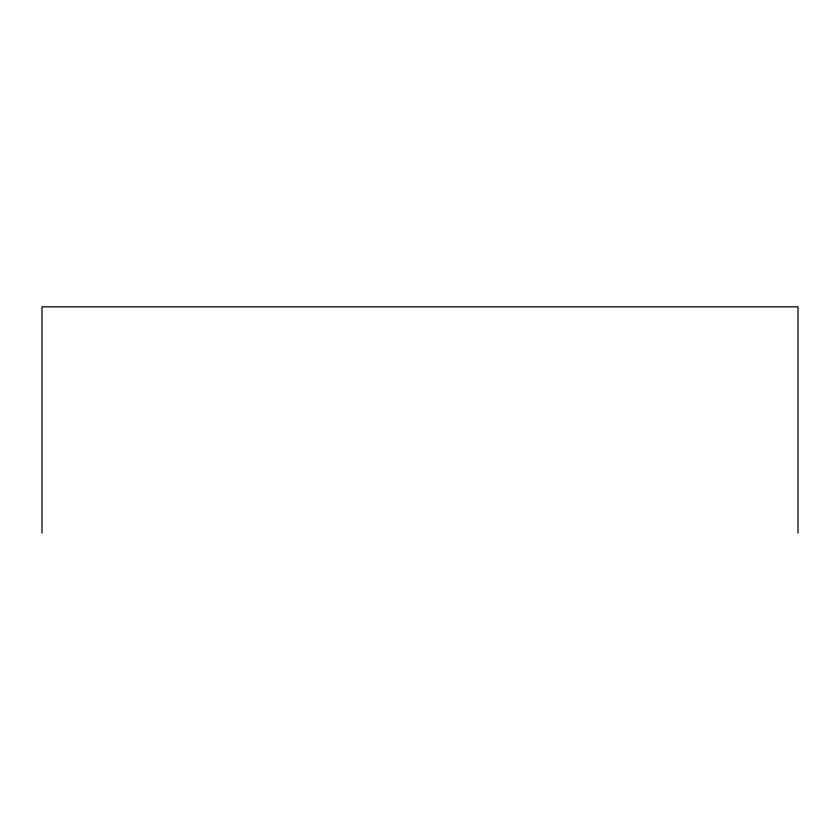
<?xml version="1.0" encoding="UTF-8"?>
<svg xmlns="http://www.w3.org/2000/svg" width="840" height="840" viewBox="0 0 840 840"><rect width="100%" height="100%" fill="white"/><g stroke="black" fill="none" stroke-linecap="round" stroke-linejoin="round"><path stroke-width="1.26" d="M798 533.159L798 306.842L42 306.842L42 533.159"/></g></svg>
